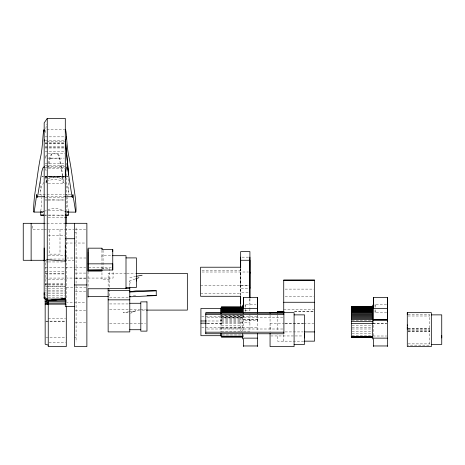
<?xml version="1.0" encoding="UTF-8"?>
<svg xmlns="http://www.w3.org/2000/svg" width="465" height="465" viewBox="0 0 465 465"><rect width="100%" height="100%" fill="white"/><g stroke="black" fill="none" stroke-linecap="round" stroke-linejoin="round"><path stroke-width="0.35" stroke-dasharray="2.33 1.74" d="M101.963 267.933L101.963 268.352L109.67 268.352L109.67 287.829M101.963 257.534L101.963 255.692L111.862 255.692M240.661 268.381L240.661 288.224L249.908 288.224M240.643 295.327L240.661 278.227M257.471 319.391L243.608 319.391L243.602 320.478L257.476 320.478L257.471 315.299M243.602 317.322L243.602 314.369L243.602 331.138M245.142 308.481L245.142 312.085L245.142 310.562M245.142 307.4L245.142 304.319L256.023 304.319M249.885 298.728L249.908 303.471M270.06 325.32L270.06 324.901M386.682 312.643L375.081 312.643L375.081 308.481M375.081 307.4L375.081 304.319L386.682 304.319M240.661 273.339L240.643 292.607L249.891 292.607M257.471 321.542L257.476 320.478M270.06 329.127L270.06 327M68.396 211.151L67.384 204.344A10.335 3.772 89.8 0 1 67.396 197.456M40.711 211.098L41.751 204.362L41.687 197.486M249.926 319.583L249.926 320.722M45.332 132.635L46.488 124.109M46.355 182.065L46.023 182.361L46.674 175.648M46.023 182.361L46.488 179.089M49.819 159.669L51.911 153.869L57.677 153.869L59.229 155.694A83.857 5.603 85.4 0 1 62.304 172.98L63.397 182.646L61.188 181.036A11.433 8.254 0 0 0 56.242 179.368L52.76 179.38L48.348 180.827M67.756 196.131L68.181 194.364A29.161 21.047 0 0 0 68.163 188.906L66.233 183.844M130.764 313.619L131.426 312.399L135.937 310.823L129.59 311.748L140.186 310.353M43.832 182.443L41.978 185.529L40.92 188.999A29.161 21.053 0 0 0 40.937 194.457L41.228 195.637M46.314 156.438L45.163 158.106L64.176 158.129M45.163 156.566L46.703 155.107M51.911 153.869L50.075 155.699A83.857 5.51 -85.5 0 0 48.279 165.092M46.018 180.228L46.355 179.932M47.825 178.955L52.76 177.246L56.242 177.235A11.433 8.254 0 0 1 61.188 178.903L64.007 181.042M47.837 209.878C53.057 207.14 59.043 208.5 64.019 211.029M220.544 320.984L221.404 320.629L220.544 321.007L207.227 320.984M45.029 211.064L46.366 210.517M135.228 279L129.776 280.906L129.776 286.998M45.163 296.071L46.395 295.821M129.776 277.547L135.251 276.512M128.886 311.852L123.242 312.678L128.939 311.893M45.163 294.095L46.395 293.944M133.385 295.856L137.129 295.653M45.163 292.09L46.395 292.032M68.157 176.619L66.228 176.648M42.019 176.578L42.861 176.566M64.292 176.63L59.712 176.659M64.298 200.002L55.87 200.043M45.454 176.578L47.186 176.566M45.465 199.95L46.262 199.944M65.199 176.654L58.485 176.665M45.082 176.555L46.43 176.543M45.099 215.074L46.442 215.068M64.019 215.185L56.253 215.208M240.579 285.83L249.112 285.777M48.232 176.561L49.377 176.555M48.43 176.537L50.609 176.549M48.244 199.933L54.585 199.915M48.441 215.063L54.603 215.051M49.482 176.537L51.894 176.549M51.138 176.531L53.225 176.549M57.195 176.665L59.607 176.683M55.864 176.671L57.951 176.683M46.895 129.7L64.722 129.7M45.163 136.85L64.176 136.85M45.163 140.186L64.176 140.186M46.994 141.168L64.6 141.168M45.163 142.877L64.176 142.877M45.163 143.447L64.176 143.447M45.163 143.848L64.176 143.848M45.163 146.306L64.176 146.306M45.163 147.236L64.176 147.236M45.163 147.98L64.176 147.98M45.163 151.7L64.176 151.7M48.244 153.653L64.85 153.653M50.075 158.489L59.229 158.484L59.491 159.664A80.805 5.597 85.2 0 1 62.304 175.189L63.397 182.646M45.163 163.645L64.176 163.645M45.163 165.732L64.176 165.732M45.163 167.336L64.176 167.336M48.244 168.156L64.85 168.156M52.853 176.531L56.329 176.526M56.236 176.688L52.76 176.688M45.163 176.886L64.176 176.886M45.163 177.479L64.176 177.479M48.244 183.553L64.85 183.553M38.886 194.55L64.211 194.544M64.931 194.544L70.721 194.544M46.889 196.742L64.862 196.736M45.07 197.503L64.53 197.497M48.244 210.622L64.124 210.622M48.244 217.649L64.85 217.649M45.163 223.31L46.395 223.31M47.011 223.31L64.763 223.31M43.507 229.472L32.416 229.472L32.416 224.676M44.21 229.472L73.819 229.472M75.249 229.472L86.879 229.472M74.551 232.552L76.091 232.552M48.244 235.743L64.85 235.743M65.92 243.032L86.153 243.032M48.244 255.826L64.85 255.826M242.085 257.145L249.908 257.145M66.408 258.005L74.877 258.005M75.586 258.005L86.879 258.005M49.761 259.046L64.995 259.046M64.06 260.29L73.854 260.29M45.582 261.958L47.697 261.958M48.401 261.958L62.49 261.958M45.407 267.282L74.923 267.282M75.644 267.282L85.717 267.282M88.6 267.282L111.635 267.282M74.551 269.537L76.091 269.537M202.031 270.444L240.661 270.444M45.407 271.601L64.995 271.601M202.048 272.008L248.455 272.008M75.278 273.077L86.879 273.077M126.143 273.362L108.142 273.362L108.142 287.056M126.864 273.362L135.501 273.362M45.407 273.78L64.995 273.78M45.407 273.943L64.995 273.943M45.407 278.064L74.923 278.064M75.644 278.064L87.158 278.064M87.879 278.064L113.076 278.064L113.076 270.758M75.278 278.163L86.879 278.163M48.244 279.296L64.85 279.296M109.67 279.5L101.963 279.5L101.963 271.833M45.582 283.249L47.697 283.249M48.401 283.249L64.6 283.249M45.582 284.632L47.697 284.632M48.401 284.632L64.6 284.632M48.244 284.952L64.85 284.952M200.595 285.557L248.455 285.557M64.995 286.312L45.407 286.312L45.407 261.836M48.244 286.649L64.85 286.649M66.408 287.3L74.877 287.3M75.586 287.3L86.879 287.3M48.244 288.393L64.85 288.393M285.167 289.108L313.834 289.108M48.244 290.166L64.85 290.166M75.278 291.724L86.879 291.724M48.244 291.944L64.85 291.944M200.595 293.223L240.661 293.223M48.244 293.711L64.85 293.711M48.244 295.449L64.85 295.449M285.167 296.176L313.834 296.176M48.244 297.141L64.85 297.141M109.583 297.699L129.055 297.699M65.92 302.204L86.153 302.204M109.583 303.941L129.055 303.941M109.583 309.737L139.785 309.737M140.5 309.737L145.533 309.737M283.731 309.725L313.834 309.725M142.104 310.097L145.69 310.097M75.278 310.8L86.153 310.8M244.939 310.829L249.926 310.829M294.485 311.556L313.834 311.556M294.485 311.597L313.834 311.597M408.02 314.782L429.794 314.782L429.794 345.152L408.02 345.152M408.02 315.997L429.794 316.002M221.404 316.119L242.387 316.119M201.641 316.357L257.471 316.357M221.404 316.996L242.387 316.996M207.221 317.601L283.179 317.601M48.244 318.711L65.571 318.711M221.404 318.804L242.387 318.804M243.608 319.507L257.471 319.507M221.404 319.734L242.387 319.734M221.404 320.67L242.387 320.67M352.063 320.635L371.605 320.635M45.866 321.141L66.292 321.141M45.866 321.187L65.588 321.187M221.404 321.606L242.387 321.606M75.278 322.199L86.879 322.199M240.661 322.222L249.926 322.222M221.404 322.512L242.387 322.512M207.227 323.169L220.544 323.169L221.404 323.524M109.583 323.262L139.785 323.262M140.5 323.262L145.533 323.262M285.167 323.285L303.081 323.285M303.796 323.285L313.834 323.285M372.982 323.297L386.688 323.297M207.227 323.332L220.544 323.332L221.404 323.692M270.06 323.326L284.411 323.326M285.132 323.326L304.505 323.326M221.404 323.489L242.387 323.489M372.982 323.46L386.688 323.46M221.404 325.355L242.387 325.355M352.063 325.413L371.605 325.413M221.404 327.145L242.387 327.145M352.063 327.25L371.605 327.25M201.641 327.761L257.471 327.761M408.02 328.732L429.794 328.732M408.02 328.755L429.794 328.755M221.404 328.854L242.387 328.854M207.221 329.005L283.9 329.005M352.063 328.999L371.605 328.999M408.02 329.947L429.794 329.947M408.02 330.057L429.794 330.057M408.02 331.173L429.794 331.173M221.404 331.254L242.387 331.254L242.387 314.956M408.02 331.336L429.794 331.336M352.063 331.44L371.605 331.44M285.167 331.917L303.081 331.917M352.063 333.545L371.605 333.545M222.125 334.969L241.666 334.969M352.063 335.236L371.605 335.236M270.781 335.957L303.07 335.957M372.982 336.009L386.688 336.003M45.866 337.224L66.292 337.224M74.551 337.323L76.091 337.334M303.674 341.159L277.57 341.159L277.57 334.661M48.965 342.176L65.571 342.176M408.02 343.879L429.794 343.885M55.934 176.543L58.038 176.531M51.051 176.688L53.155 176.671M57.259 176.549L59.694 176.531M51.83 176.671L48.348 176.683M46.919 166.778L64.85 166.825M58.549 176.549L64.071 176.549M50.54 176.665L48.174 176.659M59.77 176.549L64.321 176.578M46.448 176.677L45.018 176.671M48.186 200.031L64.327 199.95M48.36 215.202L64.083 215.068M45.029 215.19L46.372 215.196M47.145 200.026L45.425 200.014M45.419 176.642L46.209 176.654M43.832 176.665L41.978 176.648M66.28 176.561L68.175 176.59M45.163 290.067L46.395 290.108M45.163 288.056L46.395 288.195M45.163 286.074L46.395 286.306M45.163 284.179L46.395 284.487M57.677 153.869L59.229 158.484M129.776 280.906L130.194 283.185M68.39 178.775L68.396 192.551M40.705 181.588L40.705 190.819M375.081 304.319L375.081 306.4M375.081 310.562L375.081 312.643M373.54 321.17L373.54 338.061M283.731 334.759L283.731 341.159M277.57 315.165L277.57 331.051M270.06 315.014L270.06 331.626M257.471 315.369L257.471 330.731M249.908 298.949L249.908 307.313M249.908 307.964L249.926 312.329M249.926 314.822L249.908 331.132L240.661 331.132L240.661 314.822M245.142 304.319L245.142 306.4M243.602 334.678L243.602 338.061M240.661 268.508L240.661 295.06M221.404 314.822L221.404 331.557M220.544 314.712L220.544 331.574M109.67 289.463L109.67 297.193M103.073 250.269L103.079 269.299M101.963 250.24L101.969 270.002M88.094 271.787L88.094 288.672M76.091 227.931L76.091 341.961M66.292 163.081L66.292 165.982M66.292 173.678L66.292 195.887M66.292 197.114L66.292 211.749M66.292 212.929L66.292 214.696M66.292 224.252L66.292 237.848M66.292 238.516L66.292 305.493M59.997 229.472L59.997 254.128L49.209 254.128L49.209 229.472M45.372 176.915A35.195 1.598 87.6 0 1 46.419 183.024M240.579 283.115A214.638 1.412 -89.2 0 1 240.62 268.822M45.419 168.592A35.34 4.493 89.9 0 1 46.32 171.87M48.273 167.871A80.805 5.475 -85.3 0 1 49.807 159.89M242.387 315.224L221.404 315.224L242.387 315.27M242.387 317.88L221.404 317.88L242.387 317.891"/><path stroke-width="0.7" d="M65.303 298.745L47.256 300.617L44.175 298.28L44.175 292.688M65.309 250.466L65.303 261.15L47.256 259.679L44.175 260.911L44.175 248.008M101.963 270.031L101.963 271.095L88.094 271.095L88.094 251.495M88.094 255.89L88.094 271.095M101.969 270.002L88.094 270.124L112.757 270.002L112.757 263.841L88.1 263.841M240.661 267.794L240.661 257.145M240.643 296.007L240.661 303.471M249.885 298.048L249.827 283.121A214.638 1.412 -89.2 0 1 249.885 265.352L249.908 260.266L240.661 260.266A214.638 1.412 -89.2 0 0 240.626 267.451M249.908 257.145L249.908 288.224L249.908 287.823M257.471 313.253L257.471 297.565L243.602 297.559L243.608 308.481L257.471 308.481M270.06 312.66L270.06 313.061L270.06 312.66L294.101 312.66L294.101 346.582L270.06 346.582L270.06 333.341M387.415 320.478L373.54 320.478L373.546 319.391L387.409 319.391L387.409 321.542M387.409 319.391L387.409 297.565L373.54 297.559L373.546 308.481L387.409 308.481M407.294 314.503L407.294 312.66L431.334 312.66L431.334 346.582L407.294 346.582L407.294 312.66M407.294 325.32L407.294 324.901M407.294 329.127L407.294 327M249.908 272.072L249.908 273.339M136.408 280.988L136.408 278.552M304.505 337.956L304.505 333.492L304.511 337.282M441.738 337.956L441.738 335.521M44.175 141.168L44.367 139.744M44.733 196.742L37.543 196.742L41.821 171.434L42.879 167.941L44.047 166.772A35.34 4.493 89.9 0 1 44.64 167.144M44.175 131.316A7.091 0.465 -85.5 0 0 43.698 130.607A7.091 0.465 -85.5 0 0 42.89 137.907A16.571 1.087 -85.5 0 1 40.856 155.699A83.857 5.51 -85.5 0 0 37.549 174.991L34.422 196.875L33.806 204.356A11.096 0.727 -85.5 0 0 33.724 211.744L33.974 212.092L34.422 210.413L36.712 194.556A18.373 1.209 -85.5 0 0 37.543 196.742M74.551 306.511L65.303 306.511L65.303 118.418L47.256 118.418L44.175 122.946L44.175 295.258M221.404 336.561L220.544 335.695L200.915 335.701L200.915 308.435L220.544 308.435L221.404 307.568M68.169 211.767L66.681 212.081L64.955 211.517M129.776 291.788L135.937 290.887L156.257 290.747L156.257 295.554L129.776 296.81M129.776 296.594L130.194 296.327M65.571 303.075L48.244 303.075L45.163 301.582L48.244 300.303L65.571 300.303M33.974 212.092L42.425 212.092L43.844 211.604M135.844 278.773L138.913 277.657M45.163 299.832L46.395 299.408M135.937 276.384L142.104 275.228M45.163 304.726L48.244 304.151L65.571 304.151M47.256 118.418L47.256 300.617L65.303 298.96L47.256 300.617L47.256 300.03M129.776 292.008L156.257 290.747M48.244 303.075L45.163 303.221L48.244 304.151M40.711 211.773L40.717 215.138L43.902 215.08M68.402 211.592L68.402 215.121L65.216 215.179M65.303 298.885L47.256 299.14L44.175 296.862L44.175 297.344M64.862 196.736L72.046 196.736A18.373 1.226 85.4 0 0 72.895 194.544L75.679 212.081A11.096 0.744 85.4 0 0 75.225 196.864L71.755 172.98A83.857 5.603 85.4 0 0 68.681 155.694A16.571 1.11 85.4 0 1 66.611 137.902A7.091 0.477 85.4 0 0 65.792 130.607A7.091 0.477 85.4 0 0 65.303 131.316M64.85 217.649L66.292 217.649M44.408 223.31L23.25 223.31L23.25 260.29L44.408 260.29M64.763 223.31L86.879 223.31L86.879 346.582L74.551 346.582L74.551 223.31M65.303 238.725L74.551 238.725M112.757 270.002L112.751 249.566L103.073 249.566L101.963 248.723M112.571 255.692L126.003 255.692L126.003 288.689M126.003 257.906L136.408 257.901L136.408 287.463L126.003 287.463M136.222 273.362L187.343 273.362L187.343 310.097L146.411 310.097M283.731 280.581L314.549 280.581M74.551 284.946L86.879 284.946M129.776 288.457L108.142 288.457L108.142 331.911L129.776 331.911L129.776 286.998M108.229 288.753L88.094 288.753L88.094 297.193M108.142 290.596L129.776 290.596M147.056 295.554L156.257 295.554M88.094 296.583L108.229 296.583M61.961 298.763L65.571 298.763M108.142 299.844L129.776 299.844M65.571 301.75L45.163 301.582M283.731 302.267L314.549 302.267M129.776 303.279L140.808 303.279M351.342 306.83L372.325 306.836M351.342 306.952L372.325 306.958M242.387 307.08L221.404 307.08L242.387 307.144M351.342 307.138L372.325 307.138M221.404 307.26L242.387 307.26M351.342 307.377L372.325 307.377M221.404 307.435L242.387 307.435M221.404 307.673L242.387 307.673M351.342 307.673L372.325 307.673M221.404 307.964L242.387 307.964M351.342 308.028L372.325 308.028M221.404 308.312L242.387 308.312M351.342 308.435L372.325 308.435M221.404 308.714L242.387 308.714M351.342 308.9L372.325 308.9M221.404 309.167L242.387 309.167M351.342 309.417L372.325 309.417M221.404 309.673L242.387 309.673M351.342 309.981L372.325 309.981M221.404 310.225L242.387 310.225M351.342 310.597L372.325 310.597M221.404 310.823L242.387 310.823M351.342 311.254L372.325 311.254M221.404 311.469L242.387 311.469M284.092 311.556L277.57 311.556L277.57 312.997M277.57 311.597L283.731 311.597M351.342 311.957L372.325 311.957M221.404 312.16L242.387 312.16M351.342 312.695L372.325 312.695M205.774 312.98L283.9 312.98M351.342 313.474L372.325 313.474M351.342 314.288L372.325 314.288M205.774 314.445L283.9 314.445M294.101 314.875L304.505 314.869L304.505 344.431L294.101 344.431M431.334 314.875L441.738 314.869L441.738 344.431L431.334 344.431M351.342 315.13L372.325 315.13M351.342 315.997L372.325 315.997M351.342 316.892L372.325 316.892M351.342 317.81L372.325 317.81M351.342 318.74L372.325 318.74M373.546 319.507L387.415 319.507M351.342 319.682L372.325 319.682M200.915 320.984L206.524 320.984M351.342 321.594L372.325 321.594M200.915 323.169L206.524 323.169M351.342 323.518L372.325 323.518M129.776 329.72L140.808 329.72M304.517 331.917L314.549 331.917M205.774 332.184L283.9 332.184M205.774 333.731L283.9 333.765L283.9 312.899L205.774 312.899L205.774 333.765M221.404 336.166L242.387 336.166M351.342 336.462L372.325 336.462M221.404 336.887L242.387 336.887M242.387 336.991L221.404 336.997L221.404 333.667M351.342 337.003L372.325 337.003M351.342 337.189L372.325 337.189M372.325 337.305L351.342 337.305L351.342 306.772M257.471 338.136L243.602 338.136L243.602 346.582M387.409 338.136L373.54 338.136L373.54 346.582M304.395 341.159L314.549 341.159L314.549 279.93L283.731 279.942L283.731 312.957M243.602 345.966L257.471 345.966M373.54 345.966L387.409 345.966M67.088 212.081L75.743 212.139M65.274 215.074L68.402 215.121M43.844 215.185L40.717 215.138M42.425 212.092L40.914 211.744M48.244 345.1L45.163 344.234L45.163 298.565M65.303 177.723A35.131 2.377 -90 0 1 67.32 167.08L67.628 167.941A35.131 2.377 -90 0 1 68.471 174.003L72.046 196.736M68.704 175.02L65.303 139.401L68.471 174.003M304.505 335.521L304.517 336.614M88.094 249.566L88.094 250.507M65.303 245.66L65.309 247.217M44.175 297.513L44.175 298.28M387.409 297.571L387.409 346.582M373.54 297.571L373.54 304.837M373.54 305.081L373.54 320.478M372.325 305.081L372.325 338.997M257.471 297.571L257.471 312.643M257.471 333.329L257.471 346.582M249.908 297.617L249.908 251.617L240.661 251.617L240.661 267.218L200.595 267.218L200.595 296.286L240.661 296.286L240.661 307.313M243.602 297.571L243.602 304.837M243.602 305.081L243.608 313.253M242.387 305.081L242.387 312.887M242.387 333.922L242.387 338.997M221.404 307.08L221.404 313.375M220.544 308.435L220.544 313.317M220.544 333.608L220.544 335.701M112.751 249.566L112.751 251.489M101.963 249.664L101.963 248.171L88.094 248.176L88.094 255.448M66.292 136.85L66.292 139.058M66.292 215.26L66.292 223.706M66.292 306.156L66.292 346.582L48.244 346.582L48.244 300.303M31.132 223.31L31.132 260.29M146.975 301.872L140.808 301.872L140.808 331.127L146.975 331.127L146.975 301.872"/></g></svg>
